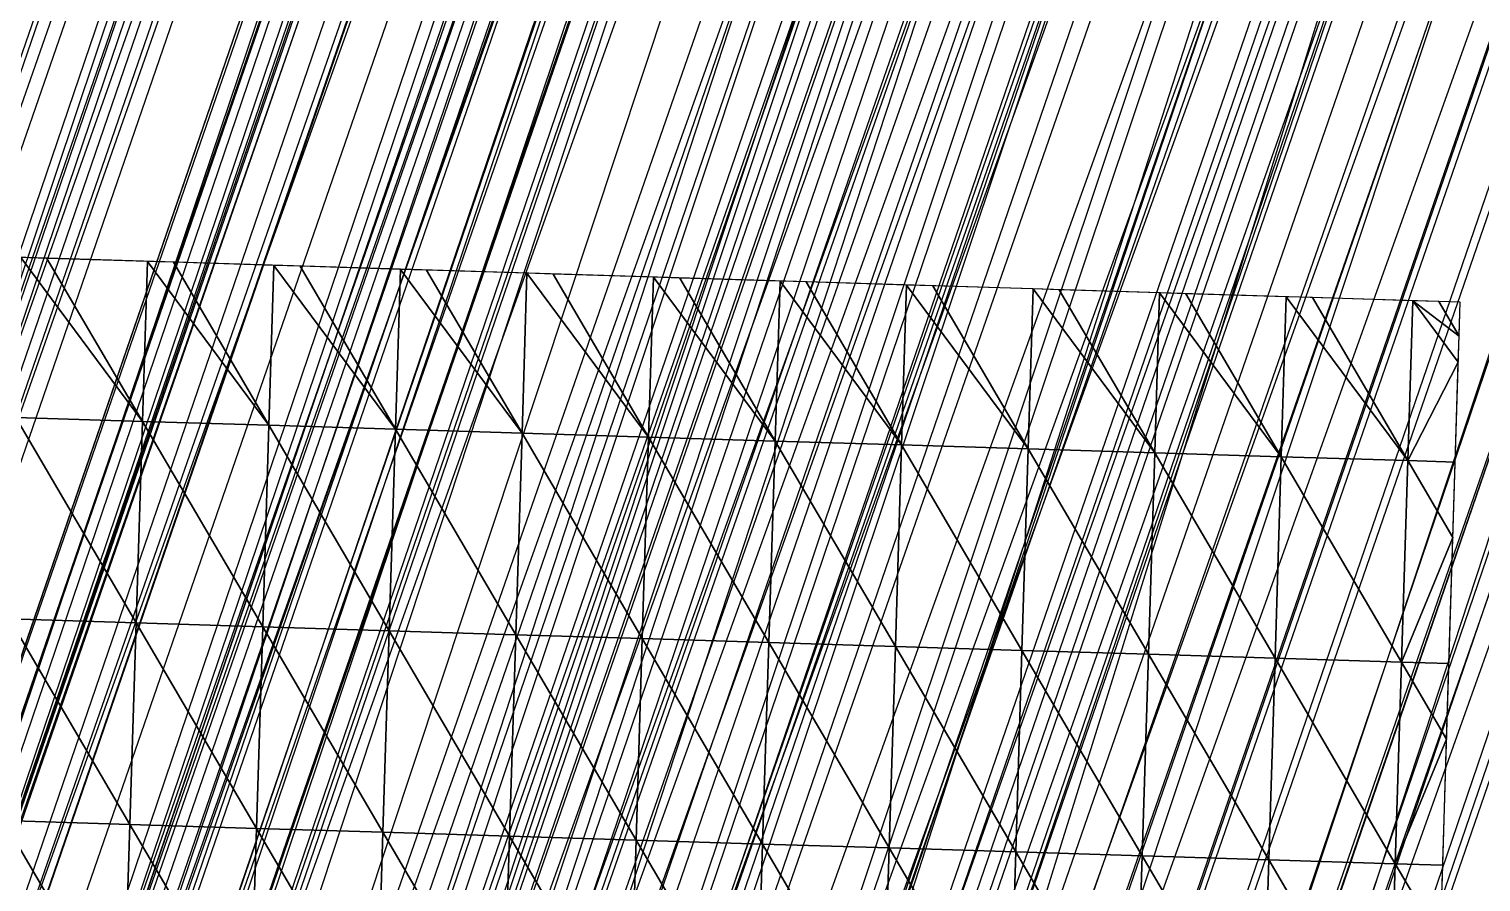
# Model space of a CAD drawing. Extents: x -1515 to 3065, y -1614 to 5536.
# Drawn here: x 490 to 1040, y 754 to 1077 of the extents above; entities that cross this region are included whole.
import ezdxf

# ---------------------------------------------------------------- set-up
doc = ezdxf.new("R2010")
doc.units = 0
doc.header["$MEASUREMENT"] = 0
doc.layers.get('0').update_dxf_attribs({"linetype": 'CONTINUOUS'})
for name, color, linetype in [('0710400000', 7, 'CONTINUOUS'), ('GOOGLE_EARTH_SNAPSHOT', 72, 'CONTINUOUS'), ('GOOGLE_EARTH_TERRAIN', 142, 'CONTINUOUS')]:
    doc.layers.add(name, color=color, linetype=linetype)

# ---------------------------------------------------------------- blocks, each defined once
blk = doc.blocks.new('GOOGLE_EARTH_TERRAIN')
at = {"color": 8}
mesh = blk.add_polyface(dxfattribs=at)
corners = [(532.78, 928.14, -5.96), (486.72, 990.2, -5.96), (484.84, 929.63, -5.96)]
mesh.append_faces([[corners[k] for k in face] for face in [(0, 1, 2)]], dxfattribs={"color": 8})
mesh = blk.add_polyface(dxfattribs=at)
corners = [(532.78, 928.14, -5.96), (496.63, 989.89, -5.96), (486.72, 990.2, -5.96)]
mesh.append_faces([[corners[k] for k in face] for face in [(0, 1, 2)]], dxfattribs={"color": 8})
mesh = blk.add_polyface(dxfattribs=at)
corners = [(534.66, 988.71, -5.96), (496.63, 989.89, -5.96), (532.78, 928.14, -5.96)]
mesh.append_faces([[corners[k] for k in face] for face in [(0, 1, 2)]], dxfattribs={"color": 8})
mesh = blk.add_polyface(dxfattribs=at)
corners = [(580.72, 926.65, -5.96), (534.66, 988.71, -5.96), (532.78, 928.14, -5.96)]
mesh.append_faces([[corners[k] for k in face] for face in [(0, 1, 2)]], dxfattribs={"color": 8})
mesh = blk.add_polyface(dxfattribs=at)
corners = [(580.72, 926.65, -5.96), (544.57, 988.4, -5.96), (534.66, 988.71, -5.96)]
mesh.append_faces([[corners[k] for k in face] for face in [(0, 1, 2)]], dxfattribs={"color": 8})
mesh = blk.add_polyface(dxfattribs=at)
corners = [(582.6, 987.22, -5.16), (544.57, 988.4, -5.96), (580.72, 926.65, -5.96)]
mesh.append_faces([[corners[k] for k in face] for face in [(0, 1, 2)]], dxfattribs={"color": 8})
mesh = blk.add_polyface(dxfattribs=at)
corners = [(628.66, 925.16, -5.96), (582.6, 987.22, -5.16), (580.72, 926.65, -5.96)]
mesh.append_faces([[corners[k] for k in face] for face in [(0, 1, 2)]], dxfattribs={"color": 8})
mesh = blk.add_polyface(dxfattribs=at)
corners = [(628.66, 925.16, -5.96), (592.51, 986.91, -5.16), (582.6, 987.22, -5.16)]
mesh.append_faces([[corners[k] for k in face] for face in [(0, 1, 2)]], dxfattribs={"color": 8})
mesh = blk.add_polyface(dxfattribs=at)
corners = [(630.55, 985.73, -5.16), (592.51, 986.91, -5.16), (628.66, 925.16, -5.96)]
mesh.append_faces([[corners[k] for k in face] for face in [(0, 1, 2)]], dxfattribs={"color": 8})
mesh = blk.add_polyface(dxfattribs=at)
corners = [(676.61, 923.67, -5.96), (630.55, 985.73, -5.16), (628.66, 925.16, -5.96)]
mesh.append_faces([[corners[k] for k in face] for face in [(0, 1, 2)]], dxfattribs={"color": 8})
mesh = blk.add_polyface(dxfattribs=at)
corners = [(676.61, 923.67, -5.96), (640.45, 985.42, -5.16), (630.55, 985.73, -5.16)]
mesh.append_faces([[corners[k] for k in face] for face in [(0, 1, 2)]], dxfattribs={"color": 8})
mesh = blk.add_polyface(dxfattribs=at)
corners = [(678.49, 984.24, -5.16), (640.45, 985.42, -5.16), (676.61, 923.67, -5.96)]
mesh.append_faces([[corners[k] for k in face] for face in [(0, 1, 2)]], dxfattribs={"color": 8})
mesh = blk.add_polyface(dxfattribs=at)
corners = [(724.55, 922.19, -4.96), (678.49, 984.24, -5.16), (676.61, 923.67, -5.96)]
mesh.append_faces([[corners[k] for k in face] for face in [(0, 1, 2)]], dxfattribs={"color": 8})
mesh = blk.add_polyface(dxfattribs=at)
corners = [(724.55, 922.19, -4.96), (688.4, 983.94, -4.96), (678.49, 984.24, -5.16)]
mesh.append_faces([[corners[k] for k in face] for face in [(0, 1, 2)]], dxfattribs={"color": 8})
mesh = blk.add_polyface(dxfattribs=at)
corners = [(726.43, 982.75, -4.96), (688.4, 983.94, -4.96), (724.55, 922.19, -4.96)]
mesh.append_faces([[corners[k] for k in face] for face in [(0, 1, 2)]], dxfattribs={"color": 8})
mesh = blk.add_polyface(dxfattribs=at)
corners = [(772.49, 920.7, -3.96), (726.43, 982.75, -4.96), (724.55, 922.19, -4.96)]
mesh.append_faces([[corners[k] for k in face] for face in [(0, 1, 2)]], dxfattribs={"color": 8})
mesh = blk.add_polyface(dxfattribs=at)
corners = [(772.49, 920.7, -3.96), (736.34, 982.45, -4.75), (726.43, 982.75, -4.96)]
mesh.append_faces([[corners[k] for k in face] for face in [(0, 1, 2)]], dxfattribs={"color": 8})
mesh = blk.add_polyface(dxfattribs=at)
corners = [(774.37, 981.27, -3.96), (736.34, 982.45, -4.75), (772.49, 920.7, -3.96)]
mesh.append_faces([[corners[k] for k in face] for face in [(0, 1, 2)]], dxfattribs={"color": 8})
mesh = blk.add_polyface(dxfattribs=at)
corners = [(820.44, 919.21, -3.96), (774.37, 981.27, -3.96), (772.49, 920.7, -3.96)]
mesh.append_faces([[corners[k] for k in face] for face in [(0, 1, 2)]], dxfattribs={"color": 8})
mesh = blk.add_polyface(dxfattribs=at)
corners = [(820.44, 919.21, -3.96), (784.28, 980.96, -3.96), (774.37, 981.27, -3.96)]
mesh.append_faces([[corners[k] for k in face] for face in [(0, 1, 2)]], dxfattribs={"color": 8})
mesh = blk.add_polyface(dxfattribs=at)
corners = [(822.32, 979.78, -3.96), (784.28, 980.96, -3.96), (820.44, 919.21, -3.96)]
mesh.append_faces([[corners[k] for k in face] for face in [(0, 1, 2)]], dxfattribs={"color": 8})
mesh = blk.add_polyface(dxfattribs=at)
corners = [(868.38, 917.73, -3.96), (822.32, 979.78, -3.96), (820.44, 919.21, -3.96)]
mesh.append_faces([[corners[k] for k in face] for face in [(0, 1, 2)]], dxfattribs={"color": 8})
mesh = blk.add_polyface(dxfattribs=at)
corners = [(868.38, 917.73, -3.96), (832.22, 979.47, -3.96), (822.32, 979.78, -3.96)]
mesh.append_faces([[corners[k] for k in face] for face in [(0, 1, 2)]], dxfattribs={"color": 8})
mesh = blk.add_polyface(dxfattribs=at)
corners = [(870.26, 978.29, -4.75), (832.22, 979.47, -3.96), (868.38, 917.73, -3.96)]
mesh.append_faces([[corners[k] for k in face] for face in [(0, 1, 2)]], dxfattribs={"color": 8})
mesh = blk.add_polyface(dxfattribs=at)
corners = [(916.32, 916.24, -4.96), (870.26, 978.29, -4.75), (868.38, 917.73, -3.96)]
mesh.append_faces([[corners[k] for k in face] for face in [(0, 1, 2)]], dxfattribs={"color": 8})
mesh = blk.add_polyface(dxfattribs=at)
corners = [(916.32, 916.24, -4.96), (880.17, 977.99, -4.96), (870.26, 978.29, -4.75)]
mesh.append_faces([[corners[k] for k in face] for face in [(0, 1, 2)]], dxfattribs={"color": 8})
mesh = blk.add_polyface(dxfattribs=at)
corners = [(918.2, 976.81, -5.75), (880.17, 977.99, -4.96), (916.32, 916.24, -4.96)]
mesh.append_faces([[corners[k] for k in face] for face in [(0, 1, 2)]], dxfattribs={"color": 8})
mesh = blk.add_polyface(dxfattribs=at)
corners = [(964.27, 914.76, -3.96), (918.2, 976.81, -5.75), (916.32, 916.24, -4.96)]
mesh.append_faces([[corners[k] for k in face] for face in [(0, 1, 2)]], dxfattribs={"color": 8})
mesh = blk.add_polyface(dxfattribs=at)
corners = [(964.27, 914.76, -3.96), (928.11, 976.5, -5.54), (918.2, 976.81, -5.75)]
mesh.append_faces([[corners[k] for k in face] for face in [(0, 1, 2)]], dxfattribs={"color": 8})
mesh = blk.add_polyface(dxfattribs=at)
corners = [(966.14, 975.32, -4.75), (928.11, 976.5, -5.54), (964.27, 914.76, -3.96)]
mesh.append_faces([[corners[k] for k in face] for face in [(0, 1, 2)]], dxfattribs={"color": 8})
mesh = blk.add_polyface(dxfattribs=at)
corners = [(1012.21, 913.27, -2.96), (966.14, 975.32, -4.75), (964.27, 914.76, -3.96)]
mesh.append_faces([[corners[k] for k in face] for face in [(0, 1, 2)]], dxfattribs={"color": 8})
mesh = blk.add_polyface(dxfattribs=at)
corners = [(1012.21, 913.27, -2.96), (976.05, 975.02, -4.54), (966.14, 975.32, -4.75)]
mesh.append_faces([[corners[k] for k in face] for face in [(0, 1, 2)]], dxfattribs={"color": 8})
mesh = blk.add_polyface(dxfattribs=at)
corners = [(1014.09, 973.84, -4.54), (976.05, 975.02, -4.54), (1012.21, 913.27, -2.96)]
mesh.append_faces([[corners[k] for k in face] for face in [(0, 1, 2)]], dxfattribs={"color": 8})
mesh = blk.add_polyface(dxfattribs=at)
corners = [(1031.34, 950.59, -3.95), (1014.09, 973.84, -4.54), (1012.21, 913.27, -2.96)]
mesh.append_faces([[corners[k] for k in face] for face in [(0, 1, 2)]], dxfattribs={"color": 8})
mesh = blk.add_polyface(dxfattribs=at)
corners = [(1031.65, 960.46, -4.21), (1014.09, 973.84, -4.54), (1031.34, 950.59, -3.95)]
mesh.append_faces([[corners[k] for k in face] for face in [(0, 1, 2)]], dxfattribs={"color": 8})
mesh = blk.add_polyface(dxfattribs=at)
corners = [(1031.65, 960.46, -4.21), (1023.99, 973.53, -4.54), (1014.09, 973.84, -4.54)]
mesh.append_faces([[corners[k] for k in face] for face in [(0, 1, 2)]], dxfattribs={"color": 8})
mesh = blk.add_polyface(dxfattribs=at)
corners = [(1032.05, 973.28, -4.38), (1023.99, 973.53, -4.54), (1031.65, 960.46, -4.21)]
mesh.append_faces([[corners[k] for k in face] for face in [(0, 1, 2)]], dxfattribs={"color": 8})
mesh = blk.add_polyface(dxfattribs=at)
corners = [(1031.34, 950.59, -3.95), (1012.21, 913.27, -2.96), (1030.17, 912.71, -2.96)]
mesh.append_faces([[corners[k] for k in face] for face in [(0, 1, 2)]], dxfattribs={"color": 8})
mesh = blk.add_polyface(dxfattribs=at)
corners = [(530.41, 851.79, -4.96), (484.84, 929.63, -5.96), (482.46, 853.28, -4.96)]
mesh.append_faces([[corners[k] for k in face] for face in [(0, 1, 2)]], dxfattribs={"color": 8})
mesh = blk.add_polyface(dxfattribs=at)
corners = [(532.78, 928.14, -5.96), (484.84, 929.63, -5.96), (530.41, 851.79, -4.96)]
mesh.append_faces([[corners[k] for k in face] for face in [(0, 1, 2)]], dxfattribs={"color": 8})
mesh = blk.add_polyface(dxfattribs=at)
corners = [(578.35, 850.3, -4.96), (532.78, 928.14, -5.96), (530.41, 851.79, -4.96)]
mesh.append_faces([[corners[k] for k in face] for face in [(0, 1, 2)]], dxfattribs={"color": 8})
mesh = blk.add_polyface(dxfattribs=at)
corners = [(580.72, 926.65, -5.96), (532.78, 928.14, -5.96), (578.35, 850.3, -4.96)]
mesh.append_faces([[corners[k] for k in face] for face in [(0, 1, 2)]], dxfattribs={"color": 8})
mesh = blk.add_polyface(dxfattribs=at)
corners = [(626.29, 848.82, -4.96), (580.72, 926.65, -5.96), (578.35, 850.3, -4.96)]
mesh.append_faces([[corners[k] for k in face] for face in [(0, 1, 2)]], dxfattribs={"color": 8})
mesh = blk.add_polyface(dxfattribs=at)
corners = [(628.66, 925.16, -5.96), (580.72, 926.65, -5.96), (626.29, 848.82, -4.96)]
mesh.append_faces([[corners[k] for k in face] for face in [(0, 1, 2)]], dxfattribs={"color": 8})
mesh = blk.add_polyface(dxfattribs=at)
corners = [(674.24, 847.33, -3.96), (628.66, 925.16, -5.96), (626.29, 848.82, -4.96)]
mesh.append_faces([[corners[k] for k in face] for face in [(0, 1, 2)]], dxfattribs={"color": 8})
mesh = blk.add_polyface(dxfattribs=at)
corners = [(676.61, 923.67, -5.96), (628.66, 925.16, -5.96), (674.24, 847.33, -3.96)]
mesh.append_faces([[corners[k] for k in face] for face in [(0, 1, 2)]], dxfattribs={"color": 8})
mesh = blk.add_polyface(dxfattribs=at)
corners = [(722.18, 845.84, -3.96), (676.61, 923.67, -5.96), (674.24, 847.33, -3.96)]
mesh.append_faces([[corners[k] for k in face] for face in [(0, 1, 2)]], dxfattribs={"color": 8})
mesh = blk.add_polyface(dxfattribs=at)
corners = [(724.55, 922.19, -4.96), (676.61, 923.67, -5.96), (722.18, 845.84, -3.96)]
mesh.append_faces([[corners[k] for k in face] for face in [(0, 1, 2)]], dxfattribs={"color": 8})
mesh = blk.add_polyface(dxfattribs=at)
corners = [(770.13, 844.35, -3.96), (724.55, 922.19, -4.96), (722.18, 845.84, -3.96)]
mesh.append_faces([[corners[k] for k in face] for face in [(0, 1, 2)]], dxfattribs={"color": 8})
mesh = blk.add_polyface(dxfattribs=at)
corners = [(772.49, 920.7, -3.96), (724.55, 922.19, -4.96), (770.13, 844.35, -3.96)]
mesh.append_faces([[corners[k] for k in face] for face in [(0, 1, 2)]], dxfattribs={"color": 8})
mesh = blk.add_polyface(dxfattribs=at)
corners = [(818.07, 842.87, -3.96), (772.49, 920.7, -3.96), (770.13, 844.35, -3.96)]
mesh.append_faces([[corners[k] for k in face] for face in [(0, 1, 2)]], dxfattribs={"color": 8})
mesh = blk.add_polyface(dxfattribs=at)
corners = [(820.44, 919.21, -3.96), (772.49, 920.7, -3.96), (818.07, 842.87, -3.96)]
mesh.append_faces([[corners[k] for k in face] for face in [(0, 1, 2)]], dxfattribs={"color": 8})
mesh = blk.add_polyface(dxfattribs=at)
corners = [(866.01, 841.38, -3.96), (820.44, 919.21, -3.96), (818.07, 842.87, -3.96)]
mesh.append_faces([[corners[k] for k in face] for face in [(0, 1, 2)]], dxfattribs={"color": 8})
mesh = blk.add_polyface(dxfattribs=at)
corners = [(868.38, 917.73, -3.96), (820.44, 919.21, -3.96), (866.01, 841.38, -3.96)]
mesh.append_faces([[corners[k] for k in face] for face in [(0, 1, 2)]], dxfattribs={"color": 8})
mesh = blk.add_polyface(dxfattribs=at)
corners = [(913.96, 839.89, -4.96), (868.38, 917.73, -3.96), (866.01, 841.38, -3.96)]
mesh.append_faces([[corners[k] for k in face] for face in [(0, 1, 2)]], dxfattribs={"color": 8})
mesh = blk.add_polyface(dxfattribs=at)
corners = [(916.32, 916.24, -4.96), (868.38, 917.73, -3.96), (913.96, 839.89, -4.96)]
mesh.append_faces([[corners[k] for k in face] for face in [(0, 1, 2)]], dxfattribs={"color": 8})
mesh = blk.add_polyface(dxfattribs=at)
corners = [(961.9, 838.41, -3.96), (916.32, 916.24, -4.96), (913.96, 839.89, -4.96)]
mesh.append_faces([[corners[k] for k in face] for face in [(0, 1, 2)]], dxfattribs={"color": 8})
mesh = blk.add_polyface(dxfattribs=at)
corners = [(964.27, 914.76, -3.96), (916.32, 916.24, -4.96), (961.9, 838.41, -3.96)]
mesh.append_faces([[corners[k] for k in face] for face in [(0, 1, 2)]], dxfattribs={"color": 8})
mesh = blk.add_polyface(dxfattribs=at)
corners = [(1009.85, 836.92, -2.96), (964.27, 914.76, -3.96), (961.9, 838.41, -3.96)]
mesh.append_faces([[corners[k] for k in face] for face in [(0, 1, 2)]], dxfattribs={"color": 8})
mesh = blk.add_polyface(dxfattribs=at)
corners = [(1012.21, 913.27, -2.96), (964.27, 914.76, -3.96), (1009.85, 836.92, -2.96)]
mesh.append_faces([[corners[k] for k in face] for face in [(0, 1, 2)]], dxfattribs={"color": 8})
mesh = blk.add_polyface(dxfattribs=at)
corners = [(1029.29, 884.11, -2.96), (1012.21, 913.27, -2.96), (1009.85, 836.92, -2.96)]
mesh.append_faces([[corners[k] for k in face] for face in [(0, 1, 2)]], dxfattribs={"color": 8})
mesh = blk.add_polyface(dxfattribs=at)
corners = [(1030.17, 912.71, -2.96), (1012.21, 913.27, -2.96), (1029.29, 884.11, -2.96)]
mesh.append_faces([[corners[k] for k in face] for face in [(0, 1, 2)]], dxfattribs={"color": 8})
mesh = blk.add_polyface(dxfattribs=at)
corners = [(1029.29, 884.11, -2.96), (1009.85, 836.92, -2.96), (1027.81, 836.37, -2.96)]
mesh.append_faces([[corners[k] for k in face] for face in [(0, 1, 2)]], dxfattribs={"color": 8})
mesh = blk.add_polyface(dxfattribs=at)
corners = [(528.04, 775.45, -3.96), (482.46, 853.28, -4.96), (480.09, 776.93, -3.96)]
mesh.append_faces([[corners[k] for k in face] for face in [(0, 1, 2)]], dxfattribs={"color": 8})
mesh = blk.add_polyface(dxfattribs=at)
corners = [(530.41, 851.79, -4.96), (482.46, 853.28, -4.96), (528.04, 775.45, -3.96)]
mesh.append_faces([[corners[k] for k in face] for face in [(0, 1, 2)]], dxfattribs={"color": 8})
mesh = blk.add_polyface(dxfattribs=at)
corners = [(575.98, 773.96, -3.96), (530.41, 851.79, -4.96), (528.04, 775.45, -3.96)]
mesh.append_faces([[corners[k] for k in face] for face in [(0, 1, 2)]], dxfattribs={"color": 8})
mesh = blk.add_polyface(dxfattribs=at)
corners = [(578.35, 850.3, -4.96), (530.41, 851.79, -4.96), (575.98, 773.96, -3.96)]
mesh.append_faces([[corners[k] for k in face] for face in [(0, 1, 2)]], dxfattribs={"color": 8})
mesh = blk.add_polyface(dxfattribs=at)
corners = [(623.92, 772.47, -3.96), (578.35, 850.3, -4.96), (575.98, 773.96, -3.96)]
mesh.append_faces([[corners[k] for k in face] for face in [(0, 1, 2)]], dxfattribs={"color": 8})
mesh = blk.add_polyface(dxfattribs=at)
corners = [(626.29, 848.82, -4.96), (578.35, 850.3, -4.96), (623.92, 772.47, -3.96)]
mesh.append_faces([[corners[k] for k in face] for face in [(0, 1, 2)]], dxfattribs={"color": 8})
mesh = blk.add_polyface(dxfattribs=at)
corners = [(671.87, 770.98, -4.96), (626.29, 848.82, -4.96), (623.92, 772.47, -3.96)]
mesh.append_faces([[corners[k] for k in face] for face in [(0, 1, 2)]], dxfattribs={"color": 8})
mesh = blk.add_polyface(dxfattribs=at)
corners = [(674.24, 847.33, -3.96), (626.29, 848.82, -4.96), (671.87, 770.98, -4.96)]
mesh.append_faces([[corners[k] for k in face] for face in [(0, 1, 2)]], dxfattribs={"color": 8})
mesh = blk.add_polyface(dxfattribs=at)
corners = [(719.81, 769.49, -3.96), (674.24, 847.33, -3.96), (671.87, 770.98, -4.96)]
mesh.append_faces([[corners[k] for k in face] for face in [(0, 1, 2)]], dxfattribs={"color": 8})
mesh = blk.add_polyface(dxfattribs=at)
corners = [(722.18, 845.84, -3.96), (674.24, 847.33, -3.96), (719.81, 769.49, -3.96)]
mesh.append_faces([[corners[k] for k in face] for face in [(0, 1, 2)]], dxfattribs={"color": 8})
mesh = blk.add_polyface(dxfattribs=at)
corners = [(767.76, 768, -3.96), (722.18, 845.84, -3.96), (719.81, 769.49, -3.96)]
mesh.append_faces([[corners[k] for k in face] for face in [(0, 1, 2)]], dxfattribs={"color": 8})
mesh = blk.add_polyface(dxfattribs=at)
corners = [(770.13, 844.35, -3.96), (722.18, 845.84, -3.96), (767.76, 768, -3.96)]
mesh.append_faces([[corners[k] for k in face] for face in [(0, 1, 2)]], dxfattribs={"color": 8})
mesh = blk.add_polyface(dxfattribs=at)
corners = [(815.7, 766.52, -2.96), (770.13, 844.35, -3.96), (767.76, 768, -3.96)]
mesh.append_faces([[corners[k] for k in face] for face in [(0, 1, 2)]], dxfattribs={"color": 8})
mesh = blk.add_polyface(dxfattribs=at)
corners = [(818.07, 842.87, -3.96), (770.13, 844.35, -3.96), (815.7, 766.52, -2.96)]
mesh.append_faces([[corners[k] for k in face] for face in [(0, 1, 2)]], dxfattribs={"color": 8})
mesh = blk.add_polyface(dxfattribs=at)
corners = [(863.65, 765.03, -2.96), (818.07, 842.87, -3.96), (815.7, 766.52, -2.96)]
mesh.append_faces([[corners[k] for k in face] for face in [(0, 1, 2)]], dxfattribs={"color": 8})
mesh = blk.add_polyface(dxfattribs=at)
corners = [(866.01, 841.38, -3.96), (818.07, 842.87, -3.96), (863.65, 765.03, -2.96)]
mesh.append_faces([[corners[k] for k in face] for face in [(0, 1, 2)]], dxfattribs={"color": 8})
mesh = blk.add_polyface(dxfattribs=at)
corners = [(911.59, 763.55, -3.96), (866.01, 841.38, -3.96), (863.65, 765.03, -2.96)]
mesh.append_faces([[corners[k] for k in face] for face in [(0, 1, 2)]], dxfattribs={"color": 8})
mesh = blk.add_polyface(dxfattribs=at)
corners = [(913.96, 839.89, -4.96), (866.01, 841.38, -3.96), (911.59, 763.55, -3.96)]
mesh.append_faces([[corners[k] for k in face] for face in [(0, 1, 2)]], dxfattribs={"color": 8})
mesh = blk.add_polyface(dxfattribs=at)
corners = [(959.54, 762.06, -3.96), (913.96, 839.89, -4.96), (911.59, 763.55, -3.96)]
mesh.append_faces([[corners[k] for k in face] for face in [(0, 1, 2)]], dxfattribs={"color": 8})
mesh = blk.add_polyface(dxfattribs=at)
corners = [(961.9, 838.41, -3.96), (913.96, 839.89, -4.96), (959.54, 762.06, -3.96)]
mesh.append_faces([[corners[k] for k in face] for face in [(0, 1, 2)]], dxfattribs={"color": 8})
mesh = blk.add_polyface(dxfattribs=at)
corners = [(1007.48, 760.57, -2.96), (961.9, 838.41, -3.96), (959.54, 762.06, -3.96)]
mesh.append_faces([[corners[k] for k in face] for face in [(0, 1, 2)]], dxfattribs={"color": 8})
mesh = blk.add_polyface(dxfattribs=at)
corners = [(1009.85, 836.92, -2.96), (961.9, 838.41, -3.96), (1007.48, 760.57, -2.96)]
mesh.append_faces([[corners[k] for k in face] for face in [(0, 1, 2)]], dxfattribs={"color": 8})
mesh = blk.add_polyface(dxfattribs=at)
corners = [(1026.92, 807.76, -2.96), (1009.85, 836.92, -2.96), (1007.48, 760.57, -2.96)]
mesh.append_faces([[corners[k] for k in face] for face in [(0, 1, 2)]], dxfattribs={"color": 8})
mesh = blk.add_polyface(dxfattribs=at)
corners = [(1027.81, 836.37, -2.96), (1009.85, 836.92, -2.96), (1026.92, 807.76, -2.96)]
mesh.append_faces([[corners[k] for k in face] for face in [(0, 1, 2)]], dxfattribs={"color": 8})
mesh = blk.add_polyface(dxfattribs=at)
corners = [(1026.92, 807.76, -2.96), (1007.48, 760.57, -2.96), (1025.44, 760.02, -2.96)]
mesh.append_faces([[corners[k] for k in face] for face in [(0, 1, 2)]], dxfattribs={"color": 8})
mesh = blk.add_polyface(dxfattribs=at)
corners = [(525.66, 699.1, -4.96), (480.09, 776.93, -3.96), (477.72, 700.59, -4.96)]
mesh.append_faces([[corners[k] for k in face] for face in [(0, 1, 2)]], dxfattribs={"color": 8})
mesh = blk.add_polyface(dxfattribs=at)
corners = [(528.04, 775.45, -3.96), (480.09, 776.93, -3.96), (525.66, 699.1, -4.96)]
mesh.append_faces([[corners[k] for k in face] for face in [(0, 1, 2)]], dxfattribs={"color": 8})
mesh = blk.add_polyface(dxfattribs=at)
corners = [(573.61, 697.61, -4.96), (528.04, 775.45, -3.96), (525.66, 699.1, -4.96)]
mesh.append_faces([[corners[k] for k in face] for face in [(0, 1, 2)]], dxfattribs={"color": 8})
mesh = blk.add_polyface(dxfattribs=at)
corners = [(575.98, 773.96, -3.96), (528.04, 775.45, -3.96), (573.61, 697.61, -4.96)]
mesh.append_faces([[corners[k] for k in face] for face in [(0, 1, 2)]], dxfattribs={"color": 8})
mesh = blk.add_polyface(dxfattribs=at)
corners = [(621.55, 696.12, -4.96), (575.98, 773.96, -3.96), (573.61, 697.61, -4.96)]
mesh.append_faces([[corners[k] for k in face] for face in [(0, 1, 2)]], dxfattribs={"color": 8})
mesh = blk.add_polyface(dxfattribs=at)
corners = [(623.92, 772.47, -3.96), (575.98, 773.96, -3.96), (621.55, 696.12, -4.96)]
mesh.append_faces([[corners[k] for k in face] for face in [(0, 1, 2)]], dxfattribs={"color": 8})
mesh = blk.add_polyface(dxfattribs=at)
corners = [(669.5, 694.63, -4.96), (623.92, 772.47, -3.96), (621.55, 696.12, -4.96)]
mesh.append_faces([[corners[k] for k in face] for face in [(0, 1, 2)]], dxfattribs={"color": 8})
mesh = blk.add_polyface(dxfattribs=at)
corners = [(671.87, 770.98, -4.96), (623.92, 772.47, -3.96), (669.5, 694.63, -4.96)]
mesh.append_faces([[corners[k] for k in face] for face in [(0, 1, 2)]], dxfattribs={"color": 8})
mesh = blk.add_polyface(dxfattribs=at)
corners = [(717.45, 693.14, -3.96), (671.87, 770.98, -4.96), (669.5, 694.63, -4.96)]
mesh.append_faces([[corners[k] for k in face] for face in [(0, 1, 2)]], dxfattribs={"color": 8})
mesh = blk.add_polyface(dxfattribs=at)
corners = [(719.81, 769.49, -3.96), (671.87, 770.98, -4.96), (717.45, 693.14, -3.96)]
mesh.append_faces([[corners[k] for k in face] for face in [(0, 1, 2)]], dxfattribs={"color": 8})
mesh = blk.add_polyface(dxfattribs=at)
corners = [(765.39, 691.66, -2.96), (719.81, 769.49, -3.96), (717.45, 693.14, -3.96)]
mesh.append_faces([[corners[k] for k in face] for face in [(0, 1, 2)]], dxfattribs={"color": 8})
mesh = blk.add_polyface(dxfattribs=at)
corners = [(767.76, 768, -3.96), (719.81, 769.49, -3.96), (765.39, 691.66, -2.96)]
mesh.append_faces([[corners[k] for k in face] for face in [(0, 1, 2)]], dxfattribs={"color": 8})
mesh = blk.add_polyface(dxfattribs=at)
corners = [(813.34, 690.17, -2.96), (767.76, 768, -3.96), (765.39, 691.66, -2.96)]
mesh.append_faces([[corners[k] for k in face] for face in [(0, 1, 2)]], dxfattribs={"color": 8})
mesh = blk.add_polyface(dxfattribs=at)
corners = [(815.7, 766.52, -2.96), (767.76, 768, -3.96), (813.34, 690.17, -2.96)]
mesh.append_faces([[corners[k] for k in face] for face in [(0, 1, 2)]], dxfattribs={"color": 8})
mesh = blk.add_polyface(dxfattribs=at)
corners = [(861.28, 688.68, -2.96), (815.7, 766.52, -2.96), (813.34, 690.17, -2.96)]
mesh.append_faces([[corners[k] for k in face] for face in [(0, 1, 2)]], dxfattribs={"color": 8})
mesh = blk.add_polyface(dxfattribs=at)
corners = [(863.65, 765.03, -2.96), (815.7, 766.52, -2.96), (861.28, 688.68, -2.96)]
mesh.append_faces([[corners[k] for k in face] for face in [(0, 1, 2)]], dxfattribs={"color": 8})
mesh = blk.add_polyface(dxfattribs=at)
corners = [(909.23, 687.2, -2.96), (863.65, 765.03, -2.96), (861.28, 688.68, -2.96)]
mesh.append_faces([[corners[k] for k in face] for face in [(0, 1, 2)]], dxfattribs={"color": 8})
mesh = blk.add_polyface(dxfattribs=at)
corners = [(911.59, 763.55, -3.96), (863.65, 765.03, -2.96), (909.23, 687.2, -2.96)]
mesh.append_faces([[corners[k] for k in face] for face in [(0, 1, 2)]], dxfattribs={"color": 8})
mesh = blk.add_polyface(dxfattribs=at)
corners = [(957.17, 685.71, -2.96), (911.59, 763.55, -3.96), (909.23, 687.2, -2.96)]
mesh.append_faces([[corners[k] for k in face] for face in [(0, 1, 2)]], dxfattribs={"color": 8})
mesh = blk.add_polyface(dxfattribs=at)
corners = [(959.54, 762.06, -3.96), (911.59, 763.55, -3.96), (957.17, 685.71, -2.96)]
mesh.append_faces([[corners[k] for k in face] for face in [(0, 1, 2)]], dxfattribs={"color": 8})
mesh = blk.add_polyface(dxfattribs=at)
corners = [(1005.12, 684.23, -3.96), (959.54, 762.06, -3.96), (957.17, 685.71, -2.96)]
mesh.append_faces([[corners[k] for k in face] for face in [(0, 1, 2)]], dxfattribs={"color": 8})
mesh = blk.add_polyface(dxfattribs=at)
corners = [(1007.48, 760.57, -2.96), (959.54, 762.06, -3.96), (1005.12, 684.23, -3.96)]
mesh.append_faces([[corners[k] for k in face] for face in [(0, 1, 2)]], dxfattribs={"color": 8})
mesh = blk.add_polyface(dxfattribs=at)
corners = [(1024.56, 731.42, -3.33), (1007.48, 760.57, -2.96), (1005.12, 684.23, -3.96)]
mesh.append_faces([[corners[k] for k in face] for face in [(0, 1, 2)]], dxfattribs={"color": 8})
mesh = blk.add_polyface(dxfattribs=at)
corners = [(1025.44, 760.02, -2.96), (1007.48, 760.57, -2.96), (1024.56, 731.42, -3.33)]
mesh.append_faces([[corners[k] for k in face] for face in [(0, 1, 2)]], dxfattribs={"color": 8})
blk = doc.blocks.new('GOOGLE_EARTH_SNAPSHOT')
at = {"color": 8}
mesh = blk.add_polyface(dxfattribs=at)
corners = [(970.04, -1029.46), (-975.53, 1035.84), (-1038.32, -966.89), (1032.05, 973.28)]
mesh.append_faces([[corners[k] for k in face] for face in [(0, 1, 2), (1, 0, 3)]], dxfattribs={"vtx0": -1, "color": 8})

msp = doc.modelspace()

# ---------------------------------------------------------------- linework, layer by layer
at = {"layer": '0710400000', "color": 5}
for p, q in [((1895.48, 4959.4), (398.26, 524.13)), ((398.26, 524.13), (1919.1, 4938.44)), ((1901.32, 4931.76), (373.16, 508.29)), ((1905.23, 4934.14), (383.71, 516.9)), ((383.71, 516.9), (1901.32, 4931.76)), ((398.26, 524.13), (1905.23, 4934.14)), ((1889.08, 4918.08), (355.34, 456.89)), ((373.16, 508.29), (1890.91, 4921.79)), ((1938.64, 4922.85), (442.74, 485.28)), ((442.74, 485.28), (1982.88, 4892.14)), ((474.45, 472.17), (2009.62, 4892.91)), ((1982.88, 4892.14), (474.45, 472.17)), ((2009.62, 4892.91), (499.93, 479.67)), ((538.61, 450.84), (2058.03, 4866.47)), ((2234.31, 4771.75), (713.62, 341.98)), ((712.27, 331.18), (2233.1, 4745.21)), ((2233.1, 4745.21), (721.31, 321.78)), ((275.3, 300.16), (1789.29, 4689.14)), ((390.02, 296.11), (1899.49, 4686.59)), ((495.12, 169.42), (1987.32, 4648.25)), ((474.64, 158.38), (1967.21, 4637.84)), ((454.27, 147.01), (1946, 4626.85)), ((2072.96, 4615.65), (516.01, 181.77)), ((667.46, 264.2), (2072.96, 4615.65)), ((2182.12, 4616.94), (684.51, 205.59)), ((1827.3, 4615.21), (271.91, 96.1)), ((329.28, 104.77), (1851.25, 4615.03)), ((389.89, 112.71), (1873.58, 4611.44)), ((412.02, 124.63), (1900.96, 4611.75)), ((705.75, 212.75), (2237.4, 4604.26)), ((183.13, 103.6), (1707.22, 4571.09)), ((1972.8, 4562.74), (454.27, 147.01)), ((1951.48, 4551.87), (412.02, 124.63)), ((182.91, 98.79), (1738.53, 4513.27)), ((271.91, 96.1), (1790.54, 4511.94)), ((2072.94, 4504.41), (514.41, 180.2)), ((2051.78, 4497.2), (495.12, 169.42)), ((474.64, 158.38), (2029.25, 4489.85)), ((182.91, 98.79), (1700.62, 4487.81)), ((1961.48, 4468.99), (412.02, 124.63)), ((418.25, 45.62), (1961.48, 4468.99)), ((1846.22, 4454.35), (323.87, 104.06)), ((1956.54, 4443.47), (428.09, 21.88)), ((1851.62, 4435.62), (418.25, 45.62)), ((2324.37, 4436.83), (738.62, -10.3)), ((428.09, 21.88), (1884, 4404.59)), ((738.62, -10.3), (2248.82, 4401.57)), ((439.94, -19.1), (1982.21, 4397.31)), ((439.94, -19.1), (1894.33, 4396.29)), ((439.94, -19.1), (1964.32, 4374.68)), ((2266.88, 4373.71), (738.62, -10.3)), ((460.51, -100.14), (1968.14, 4358.5)), ((460.51, -100.14), (1929.02, 4295.03)), ((469.32, -134.29), (2009.55, 4290.9)), ((1986.07, 4290.38), (460.51, -100.14)), ((469.32, -134.29), (1986.07, 4290.38)), ((103.84, -157.17), (1665.62, 4284.71)), ((67.6, -157.35), (1587.25, 4258.68)), ((1587.25, 4258.68), (103.84, -157.17)), ((1938.81, 4259.14), (468.28, -134.75)), ((147.05, -198.31), (1692.37, 4240.73)), ((1977.96, 4236.18), (493.92, -192.56)), ((2005.09, 4209.76), (497.02, -199.54)), ((1734.73, 4200.58), (187.49, -241.91)), ((143.28, -201.92), (1622.19, 4175.66)), ((534.15, -253.71), (2062.08, 4165.51)), ((22.36, -310.73), (1570.38, 4161.94)), ((633, -280.58), (2159.02, 4164.18)), ((2107.41, 4146.86), (534.15, -253.71)), ((2107.41, 4146.86), (631.7, -280.25)), ((2037.03, 4140.1), (522.73, -257.85)), ((2007.32, 4135.5), (507.8, -225.06)), ((95.11, -356.04), (1644.82, 4122.88)), ((130.28, -295.6), (1644.82, 4122.88)), ((631.7, -280.25), (2146.27, 4116.75)), ((1703.91, 4091.46), (184.12, -324.07)), ((216.67, -341.57), (1703.91, 4091.46)), ((1838.06, 4091.79), (289.48, -379.97)), ((1546.02, 4069.22), (42.5, -323.61)), ((1613.87, 4059.47), (95.11, -356.04)), ((1639.42, 4037.84), (104.98, -362.52)), ((138.98, -396.83), (1677.4, 4039.51)), ((138.98, -396.83), (1639.42, 4037.84)), ((1677.4, 4039.51), (184.12, -324.07)), ((1641.42, 3997.16), (142.27, -400.15)), ((352.6, -413.25), (1887.3, 3994.42)), ((1887.3, 3994.42), (407.2, -442.05)), ((1692.9, 3983.88), (142.27, -400.15)), ((174.36, -432.52), (1695.11, 3985.2)), ((174.36, -432.52), (1692.9, 3983.88)), ((1693.24, 3987), (216.67, -341.57)), ((236.99, -495.8), (1768.31, 3947.42)), ((1768.31, 3947.42), (289.48, -379.97)), ((307.74, -497.05), (1768.31, 3947.42)), ((2045.45, 3938.96), (582.77, -518.18)), ((1645.26, 3936.23), (174.36, -432.52)), ((1927.03, 3916.88), (407.2, -442.05)), ((592.69, -509.14), (2112.31, 3907.43)), ((548.55, -509.49), (2078.51, 3901.84)), ((2078.51, 3901.84), (572.05, -518.89)), ((283.84, -542.95), (1811.05, 3889.68)), ((1811.05, 3889.68), (307.74, -497.05)), ((1984.15, 3871.78), (481.18, -481.06)), ((271.24, -530.41), (1748.62, 3843.3)), ((310.38, -569.38), (1810.98, 3826.98)), ((365.03, -624.6), (1890.07, 3799.55)), ((-57.99, -642), (1462.1, 3793.48)), ((-4.37, -642.66), (1502.77, 3793.93)), ((217.87, -748.34), (1850.07, 3787.06)), ((1850.07, 3787.06), (350.55, -648.18)), ((-103.07, -640.63), (1439.71, 3774.79)), ((1439.71, 3774.79), (-57.99, -642)), ((-4.37, -642.66), (1577.09, 3778.97)), ((1807.96, 3778.83), (200.69, -731.23)), ((411.34, -669.9), (1957.89, 3774.24)), ((174.34, -724.4), (1694.97, 3761.64)), ((-103.07, -640.63), (1415.34, 3753.62)), ((1459.46, 3752.81), (-57.99, -642)), ((77.27, -700.64), (1586.7, 3747.19)), ((20.04, -671.97), (1543.63, 3735.68)), ((1896.66, 3737.57), (350.55, -648.18)), ((1547.83, 3725.72), (37.24, -710.5)), ((77.27, -700.64), (1655.26, 3725.26)), ((1713.37, 3725.3), (192.47, -725.65)), ((145.52, -723.78), (1665.02, 3714.26)), ((412.04, -670.59), (1973.76, 3703.14)), ((1973.76, 3703.14), (474.08, -729.81)), ((37.24, -710.5), (1557.84, 3699.41)), ((515.22, -738.44), (2042.09, 3688.3)), ((83.5, -722.43), (1600.49, 3682.62)), ((295.78, -705.62), (1869.97, 3655.99)), ((282.14, -719.91), (1859.47, 3637.86)), ((234.72, -769.64), (1742.85, 3627.71)), ((255.37, -747.99), (1824.22, 3618.41)), ((1998.84, 3616.92), (515.22, -738.44)), ((390.62, -884), (1920.04, 3550.72)), ((1899.9, 3514.6), (390.62, -884)), ((1726.29, 3487.4), (332.3, -996.55)), ((1866.94, 3450.75), (334.3, -991.13)), ((332.3, -996.55), (1849.74, 3415.29)), ((236.04, -1033.96), (1749.44, 3371.62)), ((1783.61, 3370.56), (236.04, -1033.96)), ((306.47, -1068.13), (1783.61, 3370.56)), ((1825.39, 3345.23), (306.47, -1068.13))]:
    msp.add_line(p, q, dxfattribs=at)

# ---------------------------------------------------------------- block references
at = {"layer": 'GOOGLE_EARTH_SNAPSHOT'}
msp.add_blockref('GOOGLE_EARTH_SNAPSHOT', (0, 0), dxfattribs=at)
at = {"layer": 'GOOGLE_EARTH_TERRAIN'}
msp.add_blockref('GOOGLE_EARTH_TERRAIN', (0, 0), dxfattribs=at)

doc.saveas('drawing.dxf')
